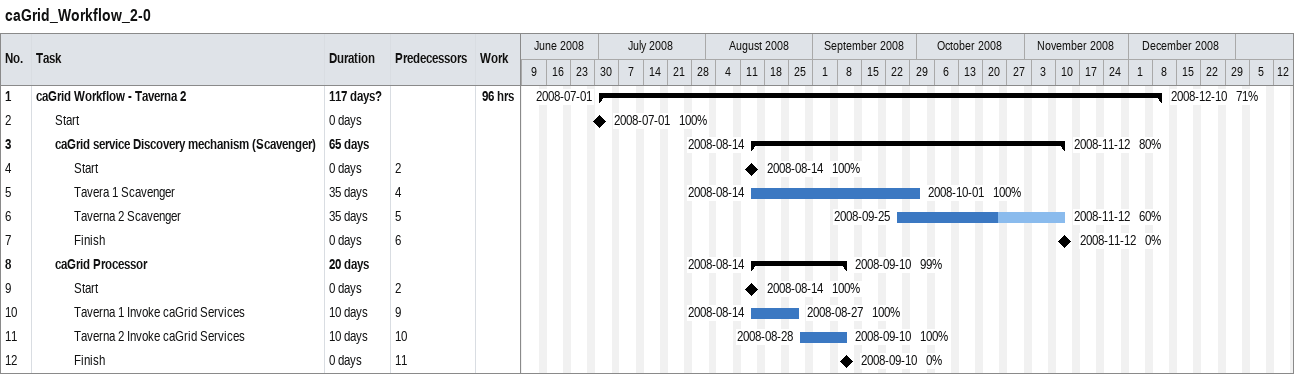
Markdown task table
caGrid_Workflow_2-0

| ID | Level | Task | Duration | Start | Finish | Predecessors | % complete | Work (h) |
|---|---|---|---|---|---|---|---|---|
| 1 | 1 | **caGrid Workflow - Taverna 2** | 117d? | 2008-07-01 | 2008-12-10 |  | 71 | 96 |
| 2 | 2 | Start | 0d | 2008-07-01 | 2008-07-01 |  | 100 |  |
| 3 | 2 | **caGrid service Discovery mechanism (Scavenger)** | 65d | 2008-08-14 | 2008-11-12 |  | 80 |  |
| 4 | 3 | Start | 0d | 2008-08-14 | 2008-08-14 | 2 | 100 |  |
| 5 | 3 | Tavera 1 Scavenger | 35d | 2008-08-14 | 2008-10-01 | 4 | 100 |  |
| 6 | 3 | Taverna 2 Scavenger | 35d | 2008-09-25 | 2008-11-12 | 5 | 60 |  |
| 7 | 3 | Finish | 0d | 2008-11-12 | 2008-11-12 | 6 | 0 |  |
| 8 | 2 | **caGrid Processor** | 20d | 2008-08-14 | 2008-09-10 |  | 99 |  |
| 9 | 3 | Start | 0d | 2008-08-14 | 2008-08-14 | 2 | 100 |  |
| 10 | 3 | Taverna 1 Invoke caGrid Services | 10d | 2008-08-14 | 2008-08-27 | 9 | 100 |  |
| 11 | 3 | Taverna 2 Invoke caGrid Services | 10d | 2008-08-28 | 2008-09-10 | 10 | 100 |  |
| 12 | 3 | Finish | 0d | 2008-09-10 | 2008-09-10 | 11 | 0 |  |
